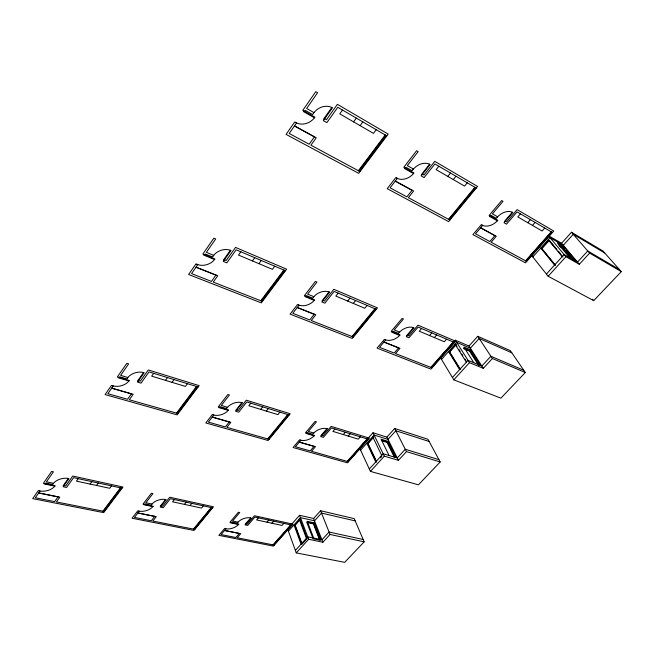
<?xml version="1.0" encoding="UTF-8"?>
<svg xmlns="http://www.w3.org/2000/svg" width="654" height="654" viewBox="0 0 654 654"><rect width="100%" height="100%" fill="white"/><g stroke="black" fill="none" stroke-linecap="round" stroke-linejoin="round"><path stroke-width="0.98" d="M44.562 483.535L44.276 483.952L54.871 486.159L55.157 485.75L43.377 483.29L51.625 471.436L53.407 471.82L46.442 481.818L53.514 483.306L52.647 484.54L45.576 483.061L45.159 483.658M118.554 377.301L118.227 377.783L129.002 380.971L129.328 380.505L117.344 376.949L126.835 363.305L128.65 363.869L120.63 375.363L127.832 377.513L126.835 378.936L119.641 376.794L119.159 377.481M204.064 254.529L203.68 255.085L214.577 259.548L214.962 259L202.846 254.03L213.874 238.17L215.706 238.947L206.394 252.321L213.67 255.322L212.517 256.965L205.242 253.973L204.677 254.782M304.02 111.017L303.57 111.662L314.476 117.802L314.926 117.164L302.802 110.33L315.784 91.658L317.615 92.737L306.652 108.466L313.936 112.602L312.579 114.532L305.295 110.42L304.633 111.36M122.053 488.195L73.591 477.657L66.594 487.459L63.136 486.739L68.948 478.556L68.376 478.426L63.136 485.799L63.716 485.922M198.121 386.98L149.038 371.897L141.011 383.146L137.495 382.099L144.174 372.706L143.586 372.527L137.577 380.996L138.157 381.168M285.479 270.756L236.135 249.803L226.832 262.859L223.284 261.396L231.026 250.498L230.437 250.245L223.455 260.071L224.052 260.308M386.833 135.901L337.799 107.297L326.877 122.609L323.338 120.614L332.428 107.812L331.84 107.469L323.648 119.003L324.237 119.339M58.083 496.811L54.666 501.61L35.316 497.776L40.008 491.048L38.226 490.688L32.7 498.634L103.684 512.638L122.944 487.009L72.741 476.047L65.735 485.881L64.002 485.513M131.454 393.773L127.546 399.267L107.853 393.7L113.24 385.974L111.425 385.451L105.081 394.583L177.152 414.881L199.143 385.631L148.294 369.935L140.258 381.225L138.493 380.702M216 275.048L211.471 281.408L191.557 273.601L197.802 264.641L195.971 263.905L188.605 274.5L261.314 302.9L286.648 269.195L235.538 247.408L226.21 260.505L224.436 259.769M314.476 136.768L309.17 144.223L289.223 133.473L296.556 122.952L294.717 121.946L286.068 134.389L358.686 173.351L388.198 134.078L337.415 104.329L326.46 119.707L324.686 118.701M78.186 478.654L76.428 481.115L109.7 488.285L111.474 485.897M153.706 373.328L151.687 376.148L185.401 386.424L187.428 383.694M240.844 251.798L238.497 255.068L272.416 269.35L274.754 266.203M342.492 110.035L339.745 113.861L373.467 133.383L376.205 129.705M90.039 484.042L91.805 481.622M165.495 380.35L167.514 377.571M252.403 260.921L254.741 257.709M353.585 121.873L356.324 118.104M96.473 485.431L98.239 483.02M172.01 382.337L174.038 379.573M258.951 263.685L261.298 260.488M360.101 125.65L362.839 121.906M102.931 511.166L120.434 487.843M176.506 413.115L196.486 386.481M260.807 300.758L283.836 270.061M358.367 170.727L385.206 134.953M103.471 511.273L120.957 487.982M177.046 413.271L197.009 386.678M261.355 300.971L284.359 270.323L284.907 270.552L261.902 301.183M358.915 171.013L385.721 135.304L386.261 135.623L359.455 171.307M104.027 510.946L109.218 504.038M109.798 503.261L115.039 496.28L109.864 503.278M120.933 488.44L115.627 495.495L120.998 488.456M177.651 412.911L183.57 405.022M184.232 404.139L190.216 396.169M190.886 395.278L196.944 387.209M262.001 300.578L268.819 291.496L262.074 300.603M269.587 290.482L276.487 281.294L269.652 290.507M277.255 280.264L284.245 270.96L277.329 280.288M359.626 170.58L367.556 160.009M368.447 158.832L376.491 148.123M377.391 146.921L385.533 136.073L377.456 146.962M104.092 510.962L109.283 504.054M177.716 412.927L183.635 405.047M184.297 404.164L190.289 396.185M190.96 395.294L197.018 387.233M359.692 170.612L367.63 160.05M368.513 158.865L376.557 148.164M104.011 511.379L121.497 488.105M177.594 413.418L197.557 386.841M144.011 504.332L143.716 504.708L152.922 506.629L153.216 506.253L142.981 504.12L151.409 493.23L152.954 493.566L145.842 502.746L151.99 504.038L151.107 505.174L144.959 503.882L144.526 504.438M219.294 407.205L218.959 407.638L228.238 410.385L228.573 409.96L218.256 406.894L227.862 394.493L229.415 394.975L221.314 405.431L227.502 407.279L226.497 408.57L220.308 406.731L219.818 407.36M305.393 296.123L305.009 296.622L314.28 300.423L314.664 299.933L304.355 295.698L315.392 281.441L316.945 282.111L307.625 294.12L313.822 296.679L312.669 298.159L306.473 295.616L305.909 296.336M404.81 167.857L404.368 168.438L413.524 173.588L413.974 173.024L403.788 167.277L416.606 150.722L418.143 151.622L407.319 165.576L413.434 169.043L412.094 170.759L405.979 167.31L405.325 168.143M212.591 507.88L170.359 498.7L163.23 507.717L160.222 507.087L166.149 499.558L165.642 499.452L160.312 506.229L160.81 506.335M289.182 414.979L246.811 401.948L238.71 412.2L235.677 411.301L242.421 402.741L241.915 402.586L235.841 410.295L236.347 410.45M376.295 309.317L334.153 291.422L324.858 303.178L321.833 301.935L329.567 292.117L329.06 291.905L322.095 300.75L322.602 300.954M476.251 188.074L434.885 163.941L424.119 177.561L421.143 175.877L430.103 164.497L429.604 164.211L421.536 174.463L422.034 174.741M154.794 516.333L151.303 520.756L134.462 517.42L139.261 511.232L137.716 510.913L132.059 518.23L193.993 530.443L213.49 506.793L169.746 497.236L162.617 506.278L161.105 505.959M229.301 421.912L225.344 426.923L208.364 422.124L213.817 415.086L212.264 414.636L205.822 422.95L268.14 440.502L290.204 413.745L246.313 400.191L238.203 410.475L236.683 410.025M314.288 314.206L309.751 319.945L292.771 313.291L299.025 305.214L297.472 304.592L290.082 314.133L352.293 338.429L377.464 307.903L333.81 289.297L324.507 301.093L322.986 300.464M412.126 190.208L406.886 196.854L390.078 187.804L397.338 178.444L395.801 177.594L387.225 188.663L448.611 221.6L477.592 186.447L434.755 161.35L423.972 175.027L422.476 174.177M174.356 499.566L172.566 501.822L201.563 508.076L203.361 505.877M250.825 403.183L248.79 405.75L277.901 414.628L279.937 412.134M338.159 293.123L335.821 296.066L364.785 308.263L367.115 305.418M438.826 166.239L436.12 169.648L464.577 186.112L467.258 182.826M184.412 504.381L186.21 502.149M260.701 409.379L262.736 406.845M347.683 301.061L350.013 298.159M447.786 176.392L450.483 173.04M190.02 505.583L191.81 503.367M266.325 411.096L268.361 408.578M353.283 303.415L355.613 300.529M453.279 179.58L455.977 176.245M193.453 529.102L211.177 507.578M267.715 438.908L287.768 414.546M352.007 336.516L374.897 308.721M448.521 219.286L474.878 187.273M193.927 529.2L211.634 507.7M268.189 439.038L288.226 414.71M352.481 336.704L375.339 308.95L375.805 309.146L352.947 336.884M448.987 219.531L475.311 187.575L475.769 187.837L449.445 219.785M199.707 522.505L194.451 528.89L199.772 522.521M200.296 521.794L205.609 515.344M211.569 508.117L206.206 514.624L211.626 508.125M268.753 438.703L274.696 431.485M281.375 423.383L275.359 430.684L281.433 423.408M282.046 422.574L288.12 415.2L282.103 422.59M353.086 336.336L359.863 328.112L353.144 336.36M360.624 327.188L367.483 318.866M368.251 317.934L375.183 309.514L368.308 317.958M449.65 219.131L457.448 209.664L449.707 219.164M458.323 208.61L466.212 199.02M467.095 197.949L475.09 188.246M200.361 521.81L205.667 515.36M268.81 438.72L274.754 431.509M360.681 327.213L367.54 318.89M458.38 208.634L466.269 199.053M467.152 197.982L475.147 188.278M194.393 529.29L212.1 507.806M268.655 439.169L288.692 414.857M230.797 522.481L230.502 522.832L238.571 524.516L238.873 524.165L229.889 522.293L238.391 512.229L239.748 512.523L232.571 521.009L237.958 522.145L237.067 523.192L231.679 522.064L231.246 522.571M306.407 433.054L306.072 433.455L314.141 435.842L314.476 435.45L305.5 432.784L315.105 421.429L316.454 421.846L308.353 431.419L313.74 433.03L312.735 434.215L307.347 432.613L306.857 433.193M392.098 331.717L391.713 332.167L399.7 335.445L400.084 334.995L391.198 331.349L402.128 318.416L403.461 318.988L394.239 329.894L399.569 332.093L398.425 333.434L393.095 331.243L392.539 331.897M490.018 215.91L489.576 216.425L497.383 220.823L497.817 220.308L489.143 215.419L501.692 200.557L503 201.326L492.405 213.85L497.612 216.801L496.296 218.346L491.089 215.403L490.451 216.155M292.019 525.154L254.88 517.077L247.719 525.424L245.07 524.868L251.038 517.903L245.225 524.083L245.667 524.173M368.398 439.333L331.439 427.969L323.362 437.371L320.722 436.586L327.45 428.738L327.008 428.607L320.951 435.678L321.392 435.809M454.546 342.541L418.127 327.074L408.938 337.758L406.33 336.687L413.982 327.768L413.541 327.58L406.657 335.616L407.09 335.796M552.45 232.53L517.077 211.896L506.556 224.142L504.013 222.703L512.777 212.476L512.352 212.231L504.455 221.444L504.88 221.681M239.397 533.419L235.881 537.506L221.093 534.58L225.932 528.857L224.575 528.579L218.861 535.348L273.38 546.098L292.918 524.14L254.463 515.744L247.286 524.107L245.961 523.829M314.141 446.306L310.192 450.917L295.395 446.731L300.865 440.281L299.507 439.889L293.057 447.516L347.47 462.844L369.412 438.196L331.145 426.375L323.043 435.809L321.727 435.417M398.662 347.822L394.174 353.046L379.516 347.299L385.721 339.966L384.38 339.426L377.047 348.1L430.88 369.126L455.691 341.249L417.98 325.177L408.783 335.894L407.475 335.355M494.988 235.563L489.854 241.547L475.507 233.821L482.627 225.409L481.311 224.682L472.907 234.631L525.473 262.834L553.758 231.058L517.142 209.607L506.597 221.902L505.321 221.175M258.395 517.845L256.589 519.93L282.087 525.424L283.885 523.388M334.938 429.04L332.911 431.395L358.294 439.136L360.321 436.847M421.577 328.537L419.271 331.218L444.303 341.756L446.592 339.164M520.437 213.858L517.796 216.915L542.125 231.001L544.741 228.033M267.004 522.17L268.802 520.11M343.285 434.558L345.312 432.229M429.506 335.527L431.812 332.886M527.753 222.679L530.386 219.662M271.933 523.233L273.732 521.181M348.19 436.054L350.217 433.741M434.346 337.562L436.643 334.938M532.454 225.401L535.086 222.401M273.012 544.864L290.777 524.884M347.217 461.389L367.164 438.948M430.765 367.401L453.328 342.026M525.554 260.774L551.273 231.843M299.589 515.295L287.564 528.824L296.246 552.883L344.666 562.342L364.164 541.847L354.239 518.638L320.591 510.733L313.618 518.475L299.589 515.295L308.631 539.272L322.863 542.248L330.049 534.465L364.164 541.847M372.984 432.752L359.536 447.876L370.442 471.395L418.429 484.827L440.183 461.969L427.978 439.292L394.689 428.484L386.898 437.134L372.984 432.752L384.323 456.157L398.433 460.342L406.469 451.628L440.183 461.969M455.298 340.17L440.183 357.174L453.811 379.851L500.899 398.163L525.309 372.51L510.349 350.65L477.739 336.295L468.983 346.015L455.298 340.17L469.466 362.659L483.306 368.349L492.372 358.523L525.309 372.51M531.162 254.856L548.297 235.587L561.565 243.255L579.321 264.281L589.622 253.114L621.3 271.639L593.701 300.636L548.142 276.258L531.162 254.856L532.928 255.828M273.429 544.946L291.169 524.99M347.634 461.503L367.556 439.104M431.174 367.556L453.712 342.222L454.113 342.394L431.583 367.72M525.947 260.987L551.641 232.105L552.033 232.333L526.347 261.199M273.928 544.659L279.25 538.741M279.789 538.07L285.16 532.094M285.708 531.416L291.128 525.391M348.165 461.193L354.133 454.555M354.746 453.802L360.771 447.099M361.384 446.33L367.474 439.562M431.746 367.221L438.491 359.725M439.186 358.866L445.995 351.288M446.698 350.413L453.582 342.753M526.568 260.619L534.236 252.084M535.037 251.095L542.795 242.462M543.605 241.465L551.445 232.734M273.838 545.027L291.586 525.08M348.042 461.626L367.965 439.226M288.414 531.179L300.48 517.641L314.525 520.805L321.515 513.063L355.212 520.911M360.607 450.181L374.088 435.049L388.026 439.406L395.842 430.749L429.171 441.507M441.515 359.398L456.688 342.369L470.381 348.198L479.169 338.47L511.812 352.792M532.814 256.948L550.014 237.647L563.298 245.307L573.247 234.287L604.746 253.016M373.434 436.913L367.63 443.412L376.524 462.174M301.077 544.136L293.998 524.917L295.183 525.17L299.72 520.085M375.731 461.945L366.845 443.175L368.022 443.535L373.818 437.036M459.631 369.584L448.53 351.517L449.69 351.999L456.214 344.683L455.061 344.192L466.343 362.193M554.6 265.034L540.768 248.021L541.896 248.651L549.295 240.361L556.971 249.583M561.565 243.255L571.473 232.252L602.955 250.997L621.3 271.639M307.274 522.489L313.405 523.854L314.272 522.889L320.754 539.575M381.83 440.788L387.037 442.406L388.01 441.327L396.095 457.628M463.596 348.598L469.564 351.124L470.659 349.915L480.706 365.594M559.399 246.215L562.702 248.111L563.944 246.738L576.403 261.502M295.355 550.431L307.715 536.828L321.923 539.82L329.085 532.037L363.15 539.485M369.33 469L383.162 453.762L397.256 457.972L405.267 449.265L438.932 459.656M452.413 377.53L468.019 360.354L481.843 366.06L490.876 356.25L523.78 370.278M546.401 274.059L564.132 254.545L577.498 262.123L587.758 250.981L619.42 269.522M380.489 457.816L381.813 456.361M296.246 552.883L308.631 539.272M370.442 471.395L384.323 456.157M453.811 379.851L469.466 362.659M548.142 276.258L565.947 256.703L579.321 264.281M104.542 511.485L56.391 501.945L59.808 497.163L38.717 492.903M194.867 529.38L152.807 521.05L156.29 516.644L137.937 512.932M274.255 545.109L237.206 537.768L240.713 533.68L224.6 530.427M103.757 510.897L104.297 511.003M194.222 528.841L194.688 528.939M273.715 544.619L274.132 544.7M38.643 493.002L58.01 496.909M137.863 513.03L154.72 516.431M224.526 530.517L239.323 533.5M109.529 503.212L110.068 503.318M200.067 521.745L200.533 521.843M279.577 538.029L279.994 538.111M109.234 503.596L109.774 503.703M199.772 522.105L200.238 522.203M279.283 538.356L279.699 538.446M108.948 503.981L109.488 504.095M199.478 522.456L199.944 522.554M278.988 538.692L279.405 538.773M115.357 495.438L115.897 495.552M205.969 514.575L206.435 514.673M285.496 531.375L285.912 531.457M115.063 495.83L115.603 495.945M205.675 514.935L206.141 515.033M285.201 531.71L285.618 531.792M114.769 496.223L115.308 496.337M205.372 515.295L205.847 515.401M284.899 532.045L285.316 532.127M120.663 488.383L121.203 488.497M211.332 508.068L211.806 508.166M290.867 525.334L291.283 525.424M314.272 522.889L307.266 521.32L313.675 538.087M178.133 413.573L129.296 399.766L133.212 394.272L111.752 388.108M269.129 439.308L226.856 427.348L230.813 422.345L212.321 417.023M348.459 461.74L311.508 451.293L315.465 446.69L299.36 442.055M177.381 412.829L177.921 412.985M268.516 438.638L268.99 438.777M347.961 461.135L348.369 461.25M111.67 388.223L131.372 393.888M212.239 417.129L229.219 422.01M299.27 442.153L314.059 446.404M183.962 404.066L184.502 404.221M275.13 430.61L275.596 430.749M354.533 453.737L354.95 453.86M183.627 404.507L184.175 404.663M274.794 431.019L275.269 431.149M354.206 454.113L354.615 454.228M183.3 404.949L183.839 405.104M274.459 431.419L274.933 431.558M353.871 454.481L354.288 454.604M190.281 395.637L190.829 395.801M281.473 422.909L281.948 423.048M360.844 446.641L361.261 446.764M189.946 396.087L190.494 396.25M281.138 423.318L281.604 423.457M360.509 447.017L360.926 447.14M190.616 395.196L191.164 395.359M281.809 422.5L282.283 422.639M361.18 446.265L361.597 446.388M196.674 387.127L197.222 387.291M287.883 415.127L288.357 415.274M367.221 439.48L367.63 439.602M388.01 441.327L381.061 439.169L389.081 455.527M381.282 440.158L387.364 442.047L394.983 457.44M262.442 301.396L213.245 282.103L217.774 275.751L196.086 267.11M353.413 337.072L311.263 320.542L315.8 314.803L297.3 307.437M431.992 367.875L395.482 353.561L399.962 348.337L384.012 341.985M261.731 300.472L262.279 300.685M352.849 336.246L353.323 336.426M195.987 267.249L215.91 275.179M297.21 307.56L314.19 314.321M383.914 342.091L398.564 347.928M269.309 290.368L269.857 290.589M360.395 327.09L360.861 327.286M268.933 290.883L269.473 291.095M360.011 327.556L360.477 327.744M268.549 291.39L269.096 291.61M359.635 328.014L360.101 328.202M276.601 280.664L277.141 280.893M367.63 318.302L368.096 318.498M276.209 281.179L276.756 281.4M367.246 318.768L367.72 318.964M276.985 280.149L277.533 280.378M368.014 317.836L368.48 318.032M463.956 348.198L469.932 350.724L479.431 365.586M470.659 349.915L463.833 347.021L473.823 362.749M283.975 270.846L284.515 271.075M374.946 309.416L375.421 309.612M359.348 170.432L359.896 170.727M449.412 219.008L449.878 219.262M360.002 171.601L310.936 145.172L316.242 137.741L294.537 125.854M449.903 220.03L408.374 197.663L413.614 191.025L395.343 181.027M526.74 261.412L491.129 242.233L496.263 236.257L480.665 227.723M294.423 126.009L314.361 136.923M395.229 181.166L412.012 190.347M480.559 227.854L494.882 235.685M367.736 159.274L368.276 159.568M457.653 209.01L458.111 209.264M367.286 159.862L367.834 160.165M457.22 209.542L457.677 209.795M368.177 158.677L368.717 158.979M458.086 208.479L458.552 208.732M377.121 146.766L377.66 147.076M466.866 197.819L467.324 198.08M376.663 147.371L377.211 147.673M466.425 198.358L466.882 198.62M376.214 147.968L376.761 148.278M465.983 198.89L466.441 199.151M549.295 240.361L548.175 239.716L562.236 256.638M563.944 246.738L557.331 242.936L569.748 257.725M561.385 246.28L564.443 248.831M558.982 245.283L563.119 247.653L574.899 261.649M385.263 135.918L385.803 136.228M474.861 188.115L475.319 188.385M571.473 232.252L589.622 253.114M566.372 251.12L573.46 259.54M562.702 248.111L572.512 259.777M548.297 235.587L565.947 256.703M558.246 251.12L560.167 253.433M550.202 241.686L548.919 240.149L541.52 248.438L555.36 265.45M552.115 243.991L553.398 245.528M555.311 247.833L556.595 249.37M558.508 251.676L562.988 257.063M592.524 299.205L593.701 300.636M541.896 248.651L555.107 264.886M477.739 336.295L492.372 358.523M468.983 346.015L483.306 368.349M469.564 351.124L478.524 365.161M456.909 346.236L455.83 344.519L449.306 351.836L459.885 369.036M459.059 349.661L460.13 351.378M461.749 353.945L462.819 355.662M464.969 359.087L466.049 360.804M449.69 351.999L460.269 369.199M394.689 428.484L406.469 451.628M386.898 437.134L398.433 460.342M387.037 442.406L394.648 457.8M372.649 436.668L381.683 455.397M368.022 443.535L376.5 461.397M320.591 510.733L330.049 534.465M313.618 518.475L322.863 542.248M313.405 523.854L319.504 539.615M299.189 519.096L306.391 538.283M295.183 525.17L301.935 543.466M238.563 524.516A10.063 6 -18.8 0 1 225.254 528.718M237.664 522.489A9.941 5.886 -19.4 0 1 250.588 517.821M314.133 435.842A10.595 6.842 -22.8 0 1 300.186 440.085M313.405 433.422A10.472 6.695 -23.5 0 1 327 428.615M399.193 332.543A11.2 7.578 -29.9 0 1 413.532 327.597M399.692 335.437A11.322 7.766 -29.4 0 1 385.051 339.696M314.272 300.415A12.164 9.05 -25.9 0 1 298.249 304.903M313.438 297.178A12.017 8.821 -26.9 0 1 329.052 291.913M227.167 407.712A11.282 7.652 -19.5 0 1 241.906 402.602M228.23 410.377A11.429 7.823 -18.5 0 1 213.041 414.865M151.695 504.422A10.742 6.63 -15.7 0 1 165.634 499.46M152.913 506.629A10.897 6.753 -14.9 0 1 138.493 511.076M54.854 486.159A11.976 7.595 -10 0 1 39.117 490.868M53.227 483.715A11.772 7.456 -10.9 0 1 68.368 478.442M128.985 380.971A12.524 8.943 -12.2 0 1 112.333 385.713M127.497 377.987A12.32 8.764 -13.5 0 1 143.578 372.535M213.286 255.869A13.031 10.341 -20.6 0 1 230.421 250.261M214.569 259.54A13.235 10.603 -18.8 0 1 196.887 264.273M314.46 117.802A14.437 12.401 -38.5 0 1 295.641 122.445M313.479 113.24A14.257 12.017 -39 0 1 331.823 107.485M412.985 169.615A13.203 10.014 -39.1 0 1 429.596 164.219M413.516 173.588A13.35 10.309 -38.9 0 1 396.569 178.019M497.375 220.815A12.426 8.698 -38.6 0 1 481.973 225.041M497.171 217.316A12.295 8.469 -38.7 0 1 512.344 212.239M299.973 519.268L294.791 525.088L301.878 544.3L307.184 538.455L299.973 519.268M320.158 540.22L313.078 538.732L306.685 521.966L313.691 523.527L320.158 540.22"/></g></svg>
